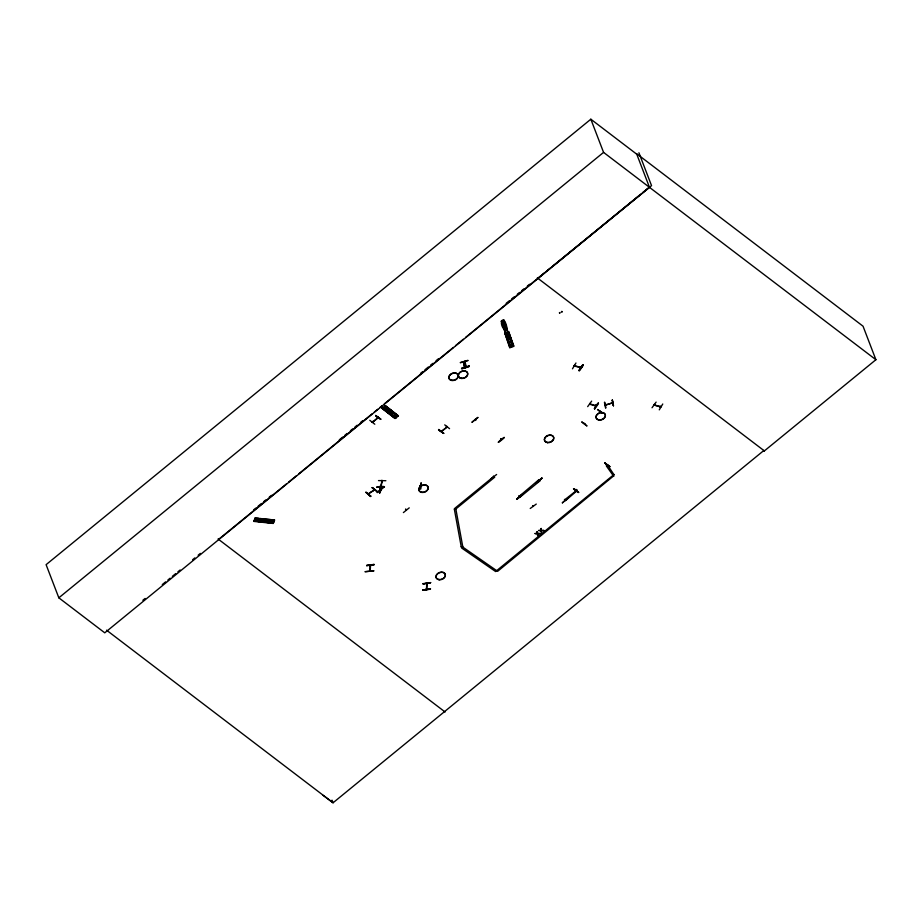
<?xml version="1.0" encoding="UTF-8"?>
<svg xmlns="http://www.w3.org/2000/svg" width="922" height="922" viewBox="0 0 922 922"><rect width="100%" height="100%" fill="white"/><g stroke="black" fill="none" stroke-linecap="round" stroke-linejoin="round"><path stroke-width="1.38" d="M577.08 490.654L565.635 500.554L564.679 499.839L576.872 490.193L576.388 490.527L576.411 489.501M368.454 494.296C369.192 491.749 376.51 490.32 373.525 489.57L373.975 490.262M369.146 494.031L368.558 494.469L368.281 493.719M374.194 489.686L374.274 489.317M575.051 366.276L574.452 365.366M654.897 404.654L654.205 404.424L654.228 405.184M654.793 405.323L654.793 404.551L654.908 405.357L654.136 404.746M422.829 590.241C446.236 586.231 407.04 592.673 430.39 589.193M423.117 583.983L430.701 582.612L423.117 583.649M426.817 588.789L426.46 589.4L426.771 583.476M426.851 582.958L427.059 584.064L426.702 583.545M426.598 588.294L426.759 589.377L427.105 583.557M590.553 404.17L589.711 403.49L589.792 404.251L596.188 406.118L595.6 405.703M255.14 518.118L253.827 521.403L273.212 523.454L274.514 520.169M254.253 520.423L273.477 522.855M255.129 518.36L274.664 520.008L255.117 517.991L254.91 518.66L274.26 520.988L255.048 518.544M273.5 522.567L254.092 520.4M366.622 565.693L374.205 564.425L366.622 565.347M370.148 571.075L370.575 565.221M373.744 571.029C362.646 571.513 361.343 572.458 373.767 570.706M379.899 492.959L380.728 486.24M380.532 485.825L380.832 486.908L382.33 480.95M438.572 429.917L443.689 433.386M573.726 488.637L578.52 492.106M366.034 492.463L370.517 496.566L370.736 496.036M376.902 487.289C391.193 487.761 381.777 485.03 376.902 487.3M376.948 487.012L384.382 486.862M380.682 487.047L379.553 493.063L380.337 486.297M380.371 489.893L381.178 489.847L380.452 490.331M420.57 485.514L420.04 486.332L419.89 485.514M421.054 482.851L420.778 489.029M520.607 496.509L520.239 495.875M533.319 506.27L533.008 505.59M584.594 424.212L584.652 423.475M599.623 411.558L599.623 410.889M464.342 364.467L465.184 364.225M465.253 364.674L464.504 364.928M464.942 367.417L463.685 361.804M604.763 402.257L605.881 407.87M254.023 520.965L273.258 523.154L273.638 522.405M255.037 518.602L274.26 520.988M380.867 490.688L380.636 490.078M405.715 509.278L406.187 510.304L405.519 509.44M405.83 509.267L406.406 510.085L406.164 509.532M475.729 420.328L475.498 419.717M494.353 477.216L493.443 476.19M519.259 495.875L519.731 496.9L519.051 495.921M519.524 496.37L519.893 496.612M519.927 496.739L519.363 495.863M539.508 480.777L539.278 480.085M370.183 565.37L369.86 571.191L369.595 570.591M378.493 480.593L385.869 480.719M381.915 481.007L381.835 480.408M380.567 486.828L382.008 480.95M370.344 565.255L370.148 565.785M370.183 571.121L369.71 570.107M255.832 521.184L257.077 518.199M257.146 521.333L258.391 518.337M259.117 521.541L260.361 518.544M260.857 521.714L262.113 518.729M262.828 521.921L264.072 518.936M271.264 522.82L272.509 519.835M382.054 408.308L395.077 418.484L382.008 408.319L385.408 405.611L398.385 415.857M382.63 407.847L395.642 418.035L382.768 407.57M397.463 416.571L384.532 406.049L398.177 415.857L385.108 405.588L384.543 406.176L397.555 416.364L384.797 406.118M395.019 418.507L398.419 415.799M395.596 418.046L396.057 417.678L382.976 407.559M398.12 415.776L397.555 416.364M559.331 312.823L560.103 312.477L559.769 313.238M605.385 405L605.927 404.585M606.238 405L605.869 404.274M612.047 403.133L612.876 402.902L605.535 404.931M380.118 490.435L380.613 490.815L380.152 489.444M581.932 421.999L586.772 425.722M380.89 486.874L380.602 485.894M372.269 422.311L372.914 421.792M377.478 417.689L377.72 417.147M372.154 421.688L372.442 422.437L378.25 417.701M441.223 431.461L447.216 426.909M441.626 430.539L441.915 430.758M520.1 496.612L520.135 495.875M584.836 424.005L584.398 423.336M572.481 368.823L575.939 363.003M575.19 366.046L574.337 366.115L580.606 367.452M580.261 367.048L580.768 367.993L580.157 367.083M578.97 370.483C585.412 359.361 583.234 367.521 578.912 370.448M583.2 365.089L579.339 370.782M652.027 407.755L656.118 402.107M659.265 409.852L662.757 404.009M591.647 401.128L587.671 406.637M595.335 405.553L596.154 406.141L595.485 405.242M595.704 405.715L595.416 405.219M594.655 408.976C602.112 399.249 596.718 402.949 594.621 408.93M612.127 403.11L612.012 402.545M504.714 330.814L507.377 330.03C504.541 311.429 496.693 323.023 505.417 330.721L502.121 320.925L501.303 321.236M507.169 329.938L506.558 330.318L503.758 320.36M505.106 330.825L501.879 320.856M506.708 330.168L507.377 330.03M510.246 347.479L505.659 332.439L510.961 347.214L509.774 347.64M507.711 331.943L512.701 346.614L507.688 331.943L508.264 331.736L513.208 346.43M508.46 331.69L513.923 346.165L509.901 347.363M513.381 346.361L512.667 346.614M369.791 420.282L374.793 424.235M438.78 429.433L443.643 433.144M573.461 488.867L578.313 492.59M382.169 408.054L395.215 418.208M273.396 523.051L253.85 520.976M372.327 422.264L377.928 417.643M373.018 422.057L372.557 421.366L373.03 421.988M378.181 417.77L377.893 417.078M607.275 465.276L607.183 464.676M561.498 311.567C562.927 312.869 561.429 310.218 561.786 312.005M606.826 465.633C608.117 464.504 606.342 466.555 606.446 464.93L606.826 465.668L607.206 465.034M613.971 474.519L495.598 571.536L461.68 548.037L462.613 546.331M636.768 154.216L590.841 119.215L46.1 564.667L58.835 597.825L104.762 632.826L649.491 187.373L636.526 153.594L863.038 326.204L875.9 359.718L764.303 450.973L763.773 450.57M58.835 597.825L603.564 152.384L590.841 119.215M162.295 584.571L165.649 581.84M167.873 580.019L170.109 578.186M172.333 576.365L175.676 573.634M177.911 571.801L180.147 569.98M253.654 509.866L255.878 508.045M258.102 506.224L261.445 503.493M263.669 501.683L265.893 499.862M269.236 497.131L271.46 495.31M339.319 439.817L342.65 437.086M344.886 435.265L347.11 433.455M350.441 430.724L352.665 428.903M354.889 427.082L357.114 425.261M360.456 422.53L362.68 420.709M420.524 373.41L422.749 371.589M424.973 369.768L428.315 367.037M430.539 365.227L432.764 363.406M436.106 360.675L438.33 358.854M506.19 303.361L509.52 300.63M511.756 298.809L513.98 296.988M517.311 294.268L519.535 292.447M521.76 290.626L523.984 288.805M527.326 286.074L529.551 284.253M218.595 539.382L286.454 483.889M288.678 482.068L296.469 475.706M298.693 473.885L372.108 413.84M374.332 412.019L377.674 409.299M379.899 407.478L382.123 405.657M384.347 403.836L453.324 347.433M455.549 345.612L463.34 339.25M465.564 337.429L544.556 272.82M546.792 270.999L550.134 268.267M552.37 266.435L640.467 194.392M642.703 192.571L649.388 187.097M375.727 415.776L380.913 419.222L375.623 415.499M438.561 429.975L443.655 433.444M449.556 428.672L444.727 424.869M461.15 546.734L462.775 546.746L455.848 508.979L454.903 508.253L493.604 476.605L494.549 477.331L455.848 508.979L454.223 508.967M538.402 480.097L519.213 496.336L520.158 497.05L539.508 481.226L539.116 480.051M535.014 533.412L537.319 533.492L536.938 531.844M537.042 532.121L537.399 531.464M538.782 530.334L541.087 530.404L540.695 528.767M540.811 529.044L541.168 528.387M537.584 535.371L537.733 533.216M537.872 533.873L540.004 533.4M541.352 532.294L541.502 530.138M541.64 530.795L543.761 530.323M462.775 547.08L497.638 571.306L613.591 475.948M142.852 600.28L145.065 598.47M192.617 559.712L194.83 557.902M198.149 555.205L200.362 553.396M537.872 278.294L651.543 185.645L638.911 152.752M523.016 493.812L517.311 498.814L523.016 493.8M536.27 504.069L530.231 508.471M377.225 492.636L383.079 487.899M472.087 422.264L477.953 417.528M475.326 419.959L474.807 419.591M403.398 512.574L409.23 507.849M498.237 442.214C504.737 435.76 507.78 435.726 498.491 442.387M496.624 474.496L490.711 479.037M536.201 482.898L542.055 478.161M536.281 482.978L541.986 477.976L536.155 482.702M516.85 498.952L522.682 494.227M522.797 494.469L516.908 499.182L522.636 494.18M604.947 463.121L610.03 466.705L604.763 462.948M562.351 502.847L568.102 497.868L562.374 502.836M383.494 408.976L386.422 406.625M384.382 409.668L387.309 407.317M385.696 410.705L388.623 408.354M386.871 411.615L389.799 409.264M388.197 412.653L391.124 410.302M393.855 417.09L396.783 414.739M597.583 409.495L602.585 413.16L597.571 409.564M599.807 411.765L599.726 410.878M372.315 487.554L377.075 491.38L372.338 487.577M374.47 489.836L368.512 493.915M427.036 584.018L426.586 582.992M370.517 565.785L370.079 564.76M503.274 320.533L504.092 320.234M507.065 330.145L503.861 320.165L507.169 330.018M504.945 332.807L510.177 347.502M505.498 332.738L504.726 332.992L509.705 347.663M509.97 347.444L504.945 332.692L508.621 331.39L513.612 346.142M463.351 361.954L464.596 367.59M654.355 404.931L660.89 406.786L660.613 406.233M659.898 406.464L660.59 407.04M604.429 402.372L605.57 407.997M382.169 481.468L381.731 480.535M441.5 431.577L441.119 430.874L441.477 431.623L447.147 426.932L446.847 426.264M368.904 493.904L368.915 493.477M613.752 476.363L606.399 466.013L607.575 464.895M612.773 403.168L612.531 402.407M660.659 407.017L654.217 405.127M380.636 419.395L375.669 415.488M604.786 462.936L609.603 466.682M372.039 487.75L376.695 491.357M504.369 329.822L506.823 328.947M505.44 334.202L509.117 332.877M505.786 335.193L509.463 333.868M506.282 336.68L509.958 335.354M506.731 337.994L510.408 336.68M507.238 339.492L510.915 338.167M509.393 345.877L513.07 344.551M467.846 360.329L460.366 362.519M460.412 362.738L467.915 360.64M469.079 366.022C455.71 368.823 463.063 370.022 469.056 365.965M469.229 366.518L461.761 368.754M605.201 404.528L605.5 405.184L612.588 402.683M613.453 405.818L612.243 399.906L613.349 405.542M420.467 486.251A4.852 3.55 -21 0 1 428.131 487.162A4.852 3.55 -21 0 1 421.884 492.267A4.852 3.55 -21 0 1 420.467 486.251L420.42 485.468M380.406 490.308L379.933 489.962M423.094 583.868L430.597 582.646M422.818 589.919L430.378 588.847M366.599 565.578L374.182 564.76M612.254 403.317L611.943 402.626M605.535 405.196L605.339 404.424M419.994 486.067L420.651 485.986M505.394 330.733L504.611 331.01L501.407 321.029L502.11 320.937L504.945 330.894L501.453 321.087M512.932 346.395L507.907 331.643M377.697 418.173L377.317 417.47M464.965 361.47L466.255 367.106M465.841 367.221L464.55 361.343M612.392 400.113L613.476 405.738M395.987 417.747L382.734 407.478M395.181 418.127L382.4 408.02M381.143 489.813L380.325 489.363M543.876 530.599L541.606 530.415L541.272 528.663M538.886 530.611L541.11 530.795L541.456 532.57M540.108 533.677L537.849 533.492L537.503 531.74M535.117 533.688L537.342 533.873L537.687 535.647M589.711 404.205L590.276 403.594M421.193 483.07L420.282 488.821M590.241 404.389L589.631 403.744L596.327 405.887L596.038 405.334M500.923 439.886L500.692 438.907M564.956 500.035L564.483 499.793M494.065 477.4L493.685 476.386M380.532 490.804L380.129 489.651M582.923 364.985L579.097 370.713M598.251 403.145L594.252 408.63M370.563 565.324L370.344 564.725M323.115 795.34L333.049 802.785L763.842 450.512L764.384 450.916L537.342 277.891M603.564 152.384L875.9 359.718M576.296 490.343L577.241 491.069M538.563 480.512L539.508 481.226M218.053 538.978L445.107 712.003M106.537 630.175L333.049 802.785L332.035 800.158M581.92 422.034L586.888 425.999M477.746 417.401L472.041 422.069M382.884 487.773L377.179 492.44M385.016 405.934L398.039 416.11M523.131 494.077L517.311 498.814M365.965 492.279L370.84 496.313L365.999 492.221M500.588 438.907L500.888 439.909L501.026 439.16M607.736 465.31L614.133 474.934M660.037 406.268L660.129 406.913M654.032 404.643L654.32 405.231M599.415 411.051L599.761 411.754M580.71 367.175L580.998 367.763L574.268 365.389M574.141 365.585L574.418 366.161M607.298 465.299L607.056 465.103M576.642 489.57L576.872 490.193M576.25 490.008L576.008 489.824M504.15 321.04L501.695 321.916M504.369 321.697L501.925 322.585M504.703 322.688L502.26 323.576M505.014 323.576L502.559 324.452M505.348 324.567L502.893 325.443M564.69 499.54L565.163 500.565L564.529 499.424M539.612 480.339L539.843 480.95M538.909 480.212L539.139 480.823M532.916 505.625L533.147 506.455L532.72 505.786M519.927 496.048L520.273 496.751M519.708 496.128L520.158 497.05M463.766 361.862L464.907 367.187M475.003 419.429L475.522 420.49M494.18 476.674L494.549 477.331M446.432 426.874L446.283 426.656M420.386 485.767L419.787 485.733M426.494 583.13L426.736 584.133M426.759 589.377L426.241 588.812M382.088 480.397L382.33 481.007M381.627 480.95L381.858 481.561M369.964 565.301L370.195 565.785M503.424 320.383L506.87 330.203M503.377 320.326L506.604 330.295M505.44 332.738L510.419 347.41M461.703 368.489L469.171 366.288M454.385 509.382L461.311 547.149M573.795 488.637L578.624 492.383L573.795 488.637M505.694 332.531L510.615 347.214L505.729 332.519M439.114 579.742A4.852 3.55 -21 0 0 445.361 574.637A4.852 3.55 -21 0 0 437.708 573.738A4.852 3.55 -21 0 0 439.114 579.742M439.033 579.535A4.852 3.55 -21 0 0 445.28 574.418A4.852 3.55 -21 0 0 437.616 573.519A4.852 3.55 -21 0 0 439.033 579.535M421.965 492.463A4.852 3.55 -21 0 0 428.211 487.358A4.852 3.55 -21 0 0 420.547 486.459A4.852 3.55 -21 0 0 421.965 492.463M547.495 442.664A4.852 3.55 -21 0 0 553.742 437.558A4.852 3.55 -21 0 0 546.089 436.659A4.852 3.55 -21 0 0 547.495 442.664M547.414 442.445A4.852 3.55 -21 0 0 553.661 437.339A4.852 3.55 -21 0 0 546.008 436.44A4.852 3.55 -21 0 0 547.414 442.445M599.139 420.075A4.852 3.55 -21 0 0 605.385 414.969A4.852 3.55 -21 0 0 597.721 414.059A4.852 3.55 -21 0 0 599.139 420.075M599.058 419.856A4.852 3.55 -21 0 0 605.305 414.75A4.852 3.55 -21 0 0 597.64 413.851A4.852 3.55 -21 0 0 599.058 419.856M451.999 380.532A4.875 3.561 -21 0 0 458.269 375.404A4.875 3.561 -21 0 0 450.57 374.505A4.875 3.561 -21 0 0 451.999 380.532M451.918 380.302A4.841 3.538 -21 0 0 458.153 375.196A4.841 3.538 -21 0 0 450.512 374.297A4.841 3.538 -21 0 0 451.918 380.302M461.449 378.481A4.875 3.561 -21 0 0 467.719 373.352A4.875 3.561 -21 0 0 460.032 372.442A4.875 3.561 -21 0 0 461.449 378.481M461.38 378.25A4.841 3.538 -21 0 0 467.615 373.156A4.841 3.538 -21 0 0 459.963 372.258A4.841 3.538 -21 0 0 461.38 378.25"/></g></svg>
